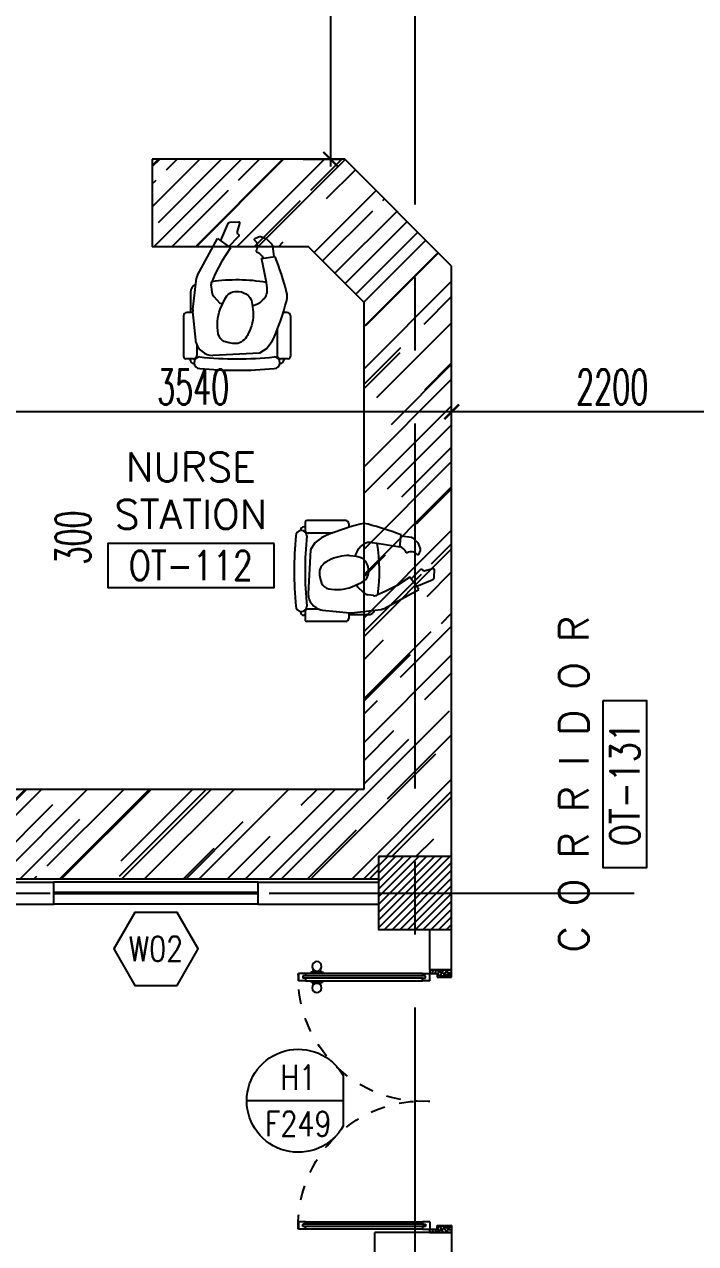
# Model space of a CAD drawing. Extents: x 275967.8 to 276060, y 57291.9 to 57371.4.
# Drawn here: x 275982.86 to 275987.46, y 57340.78 to 57349.13 of the extents above; entities that cross this region are included whole.
import ezdxf
from ezdxf.enums import TextEntityAlignment as Align

# ---------------------------------------------------------------- set-up
doc = ezdxf.new("R2010")
doc.units = 0
doc.header["$MEASUREMENT"] = 0
doc.header["$PDMODE"] = 34
doc.linetypes.add('CENTERX2', pattern=[4, 2.5, -0.5, 0.5, -0.5])
doc.linetypes.add('HIDDEN', pattern=[0.375, 0.25, -0.125])
doc.layers.get('0').update_dxf_attribs({"linetype": 'CONTINUOUS'})
doc.layers.get('DEFPOINTS').update_dxf_attribs({"linetype": 'CONTINUOUS'})
for name, color, linetype in [('AXES', 11, 'CENTERX2'), ('COL', 5, 'CONTINUOUS'), ('COUNTER', 7, 'CONTINUOUS'), ('DIM', 4, 'CONTINUOUS'), ('DOOR', 7, 'CONTINUOUS'), ('DOOR-CR', 2, 'CONTINUOUS'), ('DOOR-NO', 3, 'CONTINUOUS'), ('HAT', 8, 'CONTINUOUS'), ('NON-MEDICAL', 3, 'CONTINUOUS'), ('RM-BOX', 4, 'CONTINUOUS'), ('RM-NAME', 2, 'CONTINUOUS'), ('RM-NO', 2, 'CONTINUOUS'), ('WALL', 2, 'CONTINUOUS'), ('WIN', 3, 'CONTINUOUS'), ('WIN-BOX', 4, 'CONTINUOUS'), ('WIN-NO', 5, 'CONTINUOUS')]:
    doc.layers.add(name, color=color, linetype=linetype)
doc.styles.add('ROMANS', font='ROMANS.shx', dxfattribs={"width": 0.6})
doc.dimstyles.new('STANDARD in', dxfattribs={"dimtxt": 0.24, "dimasz": 0.1, "dimexe": 0.07, "dimexo": 0.05, "dimgap": 0.05, "dimtad": 1, "dimdec": 0, "dimlfac": 1000, "dimzin": 0, "dimdsep": 46, "dimtxsty": 'ROMANS', "dimblk": 'ARCHTICK', "dimcen": 0.05, "dimdle": 0.05, "dimclrd": 4, "dimclre": 4, "dimclrt": 2, "dimadec": 0, "dimazin": 0, "dimtfac": 1, "dimtdec": 0, "dimtmove": 2, "dimatfit": 3, "dimfxl": 0, "dimtolj": 1, "dimtzin": 0, "dimarcsym": 0})

# ---------------------------------------------------------------- blocks, each defined once
blk = doc.blocks.new('*X62')
at = {"color": 0}
for p, q in [((31339.2, 162702), (31827, 163189.7)), ((31339.2, 162755), (31773.9, 163189.7)), ((31339.2, 162808.1), (31720.9, 163189.7)), ((31339.2, 162861.1), (31667.9, 163189.7)), ((31339.2, 162914.1), (31614.8, 163189.7)), ((31339.2, 162967.1), (31561.8, 163189.7)), ((31339.2, 163020.2), (31508.8, 163189.7)), ((31339.2, 163073.2), (31455.7, 163189.7)), ((31339.2, 163126.2), (31402.7, 163189.7)), ((31339.2, 163179.3), (31349.7, 163189.7)), ((31380, 162689.7), (31839.2, 163149)), ((31433, 162689.7), (31839.2, 163095.9)), ((31486.1, 162689.7), (31839.2, 163042.9)), ((31539.1, 162689.7), (31839.2, 162989.9)), ((31592.1, 162689.7), (31839.2, 162936.8)), ((31645.2, 162689.7), (31839.2, 162883.8)), ((31698.2, 162689.7), (31839.2, 162830.8)), ((31751.2, 162689.7), (31839.2, 162777.7)), ((31804.3, 162689.7), (31839.2, 162724.7))]:
    blk.add_line(p, q, dxfattribs=at)
blk = doc.blocks.new('RM1')
at = {"layer": 'RM-BOX'}
blk.add_lwpolyline([(569.9, -200), (-569.9, -200), (-569.9, -500), (569.9, -500)], close=True, dxfattribs=at)
at = {"layer": 'RM-NAME', "style": 'ROMANS'}
for tag, p in [('ROOMNAME1', (0, 323.8)), ('ROOMNAME2', (0, 0))]:
    blk.add_attdef(tag, text='', height=200, dxfattribs=at).set_placement(p, align=Align.MIDDLE)
at = {"layer": 'RM-NO', "style": 'ROMANS', "width": 0.8}
blk.add_attdef('ROOMNO', text='', height=200, dxfattribs=at).set_placement((0, -350), align=Align.MIDDLE)
blk = doc.blocks.new('COL50')
at = {"layer": 'COL'}
blk.add_lwpolyline([(-250, 250), (-250, -250), (250, -250), (250, 250)], close=True, dxfattribs=at)
blk = doc.blocks.new('WW1')
at = {"layer": 'WIN-BOX'}
blk.add_lwpolyline([(144.3, -250), (288.7, 0), (144.3, 250), (-144.3, 250), (-288.7, 0), (-144.3, -250)], close=True, dxfattribs=at)
at = {"layer": 'WIN-NO', "style": 'ROMANS', "width": 0.8}
blk.add_attdef('W00', text='', height=170, dxfattribs=at).set_placement((0, 0), align=Align.MIDDLE)
blk = doc.blocks.new('A$C272A55A0')
at = {"layer": 'DOOR', "color": 0, "linetype": 'ByBlock'}
for p, q in [((0, 900.4), (0, 1050.4)), ((50, 1050.4), (0, 1050.4)), ((50, 950.4), (50, 1050.4)), ((1750, 950.4), (1750, 1050.4)), ((1750, 1050.4), (1800, 1050.4)), ((1800, 1050.4), (1800, 900.4)), ((25, 950.4), (50, 950.4)), ((25, 900.4), (25, 950.4)), ((1775, 950.4), (1750, 950.4)), ((1775, 900.4), (1775, 950.4)), ((0, 900.4), (25, 900.4)), ((75, 900.4), (25, 900.4)), ((25, 850.4), (25, 900.4)), ((42, 850.4), (25, 850.4)), ((58, 870.4), (42, 870.4)), ((42, 870.4), (42, 850.4)), ((58, 850.4), (58, 870.4)), ((75, 850.4), (58, 850.4)), ((75, 900.4), (75, 850.4)), ((1725, 900.4), (1775, 900.4)), ((1725, 900.4), (1725, 850.4)), ((1725, 850.4), (1742, 850.4)), ((1742, 870.4), (1758, 870.4)), ((1742, 850.4), (1742, 870.4)), ((1758, 870.4), (1758, 850.4)), ((1758, 850.4), (1775, 850.4)), ((1800, 900.4), (1775, 900.4)), ((1775, 850.4), (1775, 900.4)), ((1725, 172.7), (1717.8, 172.7)), ((1717.8, 172.7), (1717.8, 82.7)), ((1775, 172.7), (1782.2, 172.7)), ((1782.2, 172.7), (1782.2, 82.7)), ((1717.8, 160.1), (1708.8, 160.1)), ((1708.8, 95.3), (1708.8, 160.1)), ((1717.8, 95.3), (1708.8, 95.3)), ((1717.8, 95.3), (1717.8, 160.1)), ((1782.2, 160.1), (1791.2, 160.1)), ((1782.2, 95.3), (1782.2, 160.1)), ((1782.2, 95.3), (1791.2, 95.3)), ((1791.2, 95.3), (1791.2, 160.1)), ((25, 50.4), (42, 50.4)), ((25, 50.4), (25, 0.4)), ((25, 0.4), (75, 0.4)), ((75, 0.4), (25, 0.4)), ((42, 50.4), (42, 30.4)), ((42, 30.4), (58, 30.4)), ((58, 50.4), (75, 50.4)), ((58, 50.4), (58, 30.4)), ((75, 50.4), (75, 0.4)), ((1725, 82.7), (1717.8, 82.7)), ((1742, 50.4), (1725, 50.4)), ((1725, 50.4), (1725, 0.4)), ((1775, 0.4), (1725, 0.4)), ((1725, 0.4), (1775, 0.4)), ((1742, 50.4), (1742, 30.4)), ((1758, 30.4), (1742, 30.4)), ((1775, 50.4), (1758, 50.4)), ((1758, 50.4), (1758, 30.4)), ((1775, 82.7), (1782.2, 82.7)), ((1775, 50.4), (1775, 0.4))]:
    blk.add_line(p, q, dxfattribs=at)
at = {"layer": 'DOOR', "color": 9, "linetype": 'ByBlock'}
for p, q in [((50, 1050.4), (0, 1010.2)), ((50, 1050.4), (0, 936.6)), ((50, 1050.4), (36.6, 950.4)), ((1750, 1050.4), (1800, 1010.2)), ((1750, 1050.4), (1800, 936.6)), ((1750, 1050.4), (1763.4, 950.4))]:
    blk.add_line(p, q, dxfattribs=at)
at = {"layer": 'DOOR', "linetype": 'ByBlock'}
for p, q in [((25, 850.4), (25, 50.4)), ((42, 850.4), (42, 50.4)), ((58, 850.4), (58, 50.4)), ((75, 50.4), (75, 850.4)), ((1725, 50.4), (1725, 850.4)), ((1742, 850.4), (1742, 50.4)), ((1758, 850.4), (1758, 50.4)), ((1775, 850.4), (1775, 50.4))]:
    blk.add_line(p, q, dxfattribs=at)
at = {"layer": 'DOOR', "color": 0, "linetype": 'ByBlock'}
for centre in [(1676.5, 127.7), (1823.5, 127.7)]:
    blk.add_circle(centre, 32.4, dxfattribs=at)
at = {"layer": 'DOOR', "color": 9, "linetype": 'ByBlock'}
for centre, radius, start, end in [((50, 1050.4), 54.4, 203.20738, 270), ((50, 1050.4), 34.4, 180, 270), ((50, 1050.4), 14.4, 180, 270), ((1750, 1050.4), 14.4, 270, 0), ((1750, 1050.4), 34.4, 270, 0), ((1750, 1050.4), 54.4, 270, 336.79262), ((50, 1050.4), 74.4, 227.77643, 270), ((50, 1050.4), 94.4, 238.01819, 270), ((50, 1050.4), 114.4, 244.08384, 257.37743), ((50, 1050.4), 134.4, 248.15985, 259.28002), ((1750, 1050.4), 74.4, 270, 312.22357), ((1750, 1050.4), 94.4, 270, 301.98181), ((1750, 1050.4), 114.4, 282.62257, 295.91616), ((1750, 1050.4), 134.4, 280.71998, 291.84015), ((50, 1050.4), 154.4, 251.10529, 256.28577), ((1750, 1050.4), 154.4, 283.71423, 288.89471)]:
    blk.add_arc(centre, radius, start, end, dxfattribs=at)
at = {"layer": 'DOOR', "linetype": 'HIDDEN', "ltscale": 0.5}
for centre, start, end in [((50, 851.4), 268.31738, 3.29648), ((1750, 851.4), 176.70352, 271.68262)]:
    blk.add_arc(centre, 851.4, start, end, dxfattribs=at)
at = {"layer": 'WALL', "linetype": 'ByBlock'}
blk.add_line((1800, 900.4), (1800, 1050.4), dxfattribs=at)
blk = doc.blocks.new('DD1')
at = {"layer": 'DOOR-CR'}
blk.add_line((-307.6, 0), (352.8, 0), dxfattribs=at)
blk.add_lwpolyline([(-307.6, -172.9, 3.820224), (-307.6, 172.9)], format="xyb", close=True, dxfattribs=at)
at = {"layer": 'DOOR-NO', "color": 255, "style": 'ROMANS', "width": 0.8}
for tag, p in [('G', (0, 183.5)), ('000', (0, -141.4))]:
    blk.add_attdef(tag, text='', height=204, dxfattribs=at).set_placement(p, align=Align.MIDDLE)
blk = doc.blocks.new('_ARCHTICK')
at = {"color": 0, "linetype": 'ByBlock', "const_width": 0.15}
blk.add_lwpolyline([(-0.5, -0.5), (0.5, 0.5)], dxfattribs=at)
blk = doc.blocks.new('*D571')
at = {"layer": 'DEFPOINTS', "color": 0, "linetype": 'ByBlock', "ltscale": 0.3}
for p in [(275982.2455, 57346.4786), (275982.2455, 57346.3199), (275985.7855, 57346.1892)]:
    blk.add_point(p, dxfattribs=at)
at = {"layer": 'DIM', "color": 4, "linetype": 'ByBlock', "lineweight": -2, "ltscale": 0.3}
for p, q in [((275982.2455, 57346.3699), (275982.2455, 57346.5486)), ((275985.7855, 57346.2392), (275985.7855, 57346.5486)), ((275985.8355, 57346.4786), (275982.1955, 57346.4786))]:
    blk.add_line(p, q, dxfattribs=at)
at = {"layer": 'DIM', "color": 4, "linetype": 'ByBlock', "lineweight": -2, "ltscale": 0.3, "xscale": 0.1, "yscale": 0.1, "zscale": 0.1, "rotation": 180}
blk.add_blockref('_ARCHTICK', (275982.2455, 57346.4786), dxfattribs=at)
at = {"layer": 'DIM', "color": 4, "linetype": 'ByBlock', "lineweight": -2, "ltscale": 0.3, "xscale": 0.1, "yscale": 0.1, "zscale": 0.1}
blk.add_blockref('_ARCHTICK', (275985.7855, 57346.4786), dxfattribs=at)
at = {"layer": 'DIM', "color": 2, "linetype": 'ByBlock', "ltscale": 0.3, "insert": (275984.0155, 57346.6486), "char_height": 0.24, "attachment_point": 5, "style": 'ROMANS'}
blk.add_mtext('\\A1;3540', dxfattribs=at)
blk = doc.blocks.new('*D567')
at = {"layer": 'DEFPOINTS', "color": 0, "linetype": 'ByBlock', "ltscale": 0.3}
for p in [(275982.3662, 57345.7679), (275982.3594, 57345.4679), (275982.6875, 57345.4679)]:
    blk.add_point(p, dxfattribs=at)
at = {"layer": 'DIM', "color": 4, "linetype": 'ByBlock', "lineweight": -2, "ltscale": 0.3}
for p, q in [((275982.4162, 57345.7679), (275982.7575, 57345.7679)), ((275982.6875, 57345.8179), (275982.6875, 57345.4179)), ((275982.4094, 57345.4679), (275982.7575, 57345.4679))]:
    blk.add_line(p, q, dxfattribs=at)
at = {"layer": 'DIM', "color": 4, "linetype": 'ByBlock', "lineweight": -2, "ltscale": 0.3, "xscale": 0.1, "yscale": 0.1, "zscale": 0.1}
for p, rotation in [((275982.6875, 57345.7679), 90), ((275982.6875, 57345.4679), 270)]:
    blk.add_blockref('_ARCHTICK', p, dxfattribs=dict(at, rotation=rotation))
at = {"layer": 'DIM', "color": 2, "linetype": 'ByBlock', "ltscale": 0.3, "insert": (275983.1925, 57345.6179), "char_height": 0.24, "attachment_point": 5, "rotation": 90, "style": 'ROMANS'}
blk.add_mtext('\\A1;300', dxfattribs=at)
blk = doc.blocks.new('*D797')
at = {"layer": 'DEFPOINTS', "color": 0, "linetype": 'ByBlock', "ltscale": 0.3}
for p in [(275985.7855, 57346.4786), (275985.7855, 57346.2942), (275987.9855, 57346.2129)]:
    blk.add_point(p, dxfattribs=at)
at = {"layer": 'DIM', "color": 4, "linetype": 'ByBlock', "lineweight": -2, "ltscale": 0.3}
for p, q in [((275985.7855, 57346.3442), (275985.7855, 57346.5486)), ((275987.9855, 57346.2629), (275987.9855, 57346.5486)), ((275988.0355, 57346.4786), (275985.7355, 57346.4786))]:
    blk.add_line(p, q, dxfattribs=at)
at = {"layer": 'DIM', "color": 4, "linetype": 'ByBlock', "lineweight": -2, "ltscale": 0.3, "xscale": 0.1, "yscale": 0.1, "zscale": 0.1, "rotation": 180}
blk.add_blockref('_ARCHTICK', (275985.7855, 57346.4786), dxfattribs=at)
at = {"layer": 'DIM', "color": 4, "linetype": 'ByBlock', "lineweight": -2, "ltscale": 0.3, "xscale": 0.1, "yscale": 0.1, "zscale": 0.1}
blk.add_blockref('_ARCHTICK', (275987.9855, 57346.4786), dxfattribs=at)
at = {"layer": 'DIM', "color": 2, "linetype": 'ByBlock', "ltscale": 0.3, "insert": (275986.8855, 57346.6486), "char_height": 0.24, "attachment_point": 5, "style": 'ROMANS'}
blk.add_mtext('\\A1;2200', dxfattribs=at)
blk = doc.blocks.new('*D800')
at = {"layer": 'DEFPOINTS', "color": 0, "linetype": 'ByBlock', "ltscale": 0.3}
for p in [(275985.0077, 57351.2829), (275984.7182, 57348.2079), (275984.9559, 57348.2079)]:
    blk.add_point(p, dxfattribs=at)
at = {"layer": 'DIM', "color": 4, "linetype": 'ByBlock', "lineweight": -2, "ltscale": 0.3}
for p, q in [((275984.9577, 57351.2829), (275984.8859, 57351.2829)), ((275984.9559, 57351.3329), (275984.9559, 57348.1579)), ((275984.7682, 57348.2079), (275985.0259, 57348.2079))]:
    blk.add_line(p, q, dxfattribs=at)
at = {"layer": 'DIM', "color": 4, "linetype": 'ByBlock', "lineweight": -2, "ltscale": 0.3, "xscale": 0.1, "yscale": 0.1, "zscale": 0.1}
for p, rotation in [((275984.9559, 57351.2829), 90), ((275984.9559, 57348.2079), 270)]:
    blk.add_blockref('_ARCHTICK', p, dxfattribs=dict(at, rotation=rotation))
at = {"layer": 'DIM', "color": 2, "linetype": 'ByBlock', "ltscale": 0.3, "insert": (275984.7859, 57349.7454), "char_height": 0.24, "attachment_point": 5, "rotation": 90, "style": 'ROMANS'}
blk.add_mtext('\\A1;3075', dxfattribs=at)

msp = doc.modelspace()

# ---------------------------------------------------------------- hatches: boundary and pattern name
at = {"layer": 'COUNTER'}
h = msp.add_hatch(dxfattribs=at)
h.set_pattern_fill('AR-RROOF', color=11, scale=0.3, angle=45, style=0)
h.paths.add_polyline_path([(275984.8055, 57347.6079), (275985.1855, 57347.2279), (275985.1855, 57346.7829), (275985.5355, 57346.7829), (275985.5355, 57347.7265), (275985.054, 57348.2079), (275983.7355, 57348.2079), (275983.7355, 57347.6079)])
h.paths.add_polyline_path([(275985.5355, 57346.7829), (275985.1855, 57346.7829), (275985.1855, 57343.8955), (275982.2555, 57343.8955), (275982.2555, 57343.2805), (275985.2855, 57343.2805), (275985.2855, 57343.4329), (275985.5355, 57343.4329)])
h.paths.add_polyline_path([(275985.7855, 57346.7829), (275985.5355, 57346.7829), (275985.5355, 57343.4329), (275985.7855, 57343.4329)])
h.paths.add_polyline_path([(275985.5355, 57347.7265), (275985.5355, 57346.7829), (275985.7855, 57346.7829), (275985.7855, 57347.4765)])

# ---------------------------------------------------------------- linework, layer by layer
at = {"layer": 'AXES'}
for p, q in [((275985.5355, 57291.8986), (275985.5355, 57370.7113)), ((275968.5355, 57343.1829), (276036.5755, 57343.1829))]:
    msp.add_line(p, q, dxfattribs=at)
at = {"layer": 'COUNTER'}
for p, q in [((275985.054, 57348.2079), (275983.7355, 57348.2079)), ((275983.7355, 57348.2079), (275983.7355, 57347.6079)), ((275985.7855, 57347.4765), (275985.054, 57348.2079)), ((275984.8055, 57347.6079), (275983.7355, 57347.6079)), ((275985.1855, 57347.2279), (275984.8055, 57347.6079)), ((275985.7855, 57343.4329), (275985.7855, 57347.4765)), ((275985.1855, 57343.8955), (275985.1855, 57347.2279)), ((275982.2555, 57343.8955), (275985.1855, 57343.8955)), ((275982.2555, 57343.2805), (275985.2855, 57343.2805))]:
    msp.add_line(p, q, dxfattribs=at)
at = {"layer": 'NON-MEDICAL'}
for p, q in [((275984.044, 57347.4141), (275984.1826, 57347.6658)), ((275984.1826, 57347.6658), (275984.2719, 57347.6007)), ((275984.2719, 57347.6007), (275984.2117, 57347.5107)), ((275984.4829, 57347.5283), (275984.5776, 57347.541)), ((275984.4902, 57347.5005), (275984.4829, 57347.5283)), ((275984.2117, 57347.5107), (275984.167, 57347.423)), ((275984.5177, 57347.3643), (275984.4902, 57347.5005)), ((275984.0127, 57347.1784), (275984.0374, 57347.3934)), ((275984.167, 57347.423), (275984.142, 57347.368)), ((275984.5217, 57347.3286), (275984.5177, 57347.3643)), ((275983.9971, 57347.297), (275983.9971, 57347.1589)), ((275984.1375, 57347.3371), (275984.1428, 57347.2977)), ((275984.1572, 57347.2672), (275984.1975, 57347.2234)), ((275984.5221, 57347.326), (275984.5217, 57347.3286)), ((275984.1975, 57347.2234), (275984.2163, 57347.2172)), ((275984.4217, 57347.2033), (275984.4555, 57347.2185)), ((275984.4555, 57347.2185), (275984.4774, 57347.2298)), ((275984.4774, 57347.2298), (275984.4953, 57347.2468)), ((275983.95, 57347.1364), (275983.95, 57346.8568)), ((275984.0133, 57347.1589), (275983.9725, 57347.1589)), ((275984.0329, 57346.9685), (275984.0126, 57347.1662)), ((275984.6587, 57347.1589), (275984.6323, 57347.1589)), ((275984.6812, 57347.1364), (275984.6812, 57346.8568)), ((275984.5912, 57347.0413), (275984.5912, 57346.8638)), ((275984.0345, 57346.9558), (275984.0329, 57346.9685)), ((275984.04, 57346.9397), (275984.04, 57346.8638)), ((275984.5574, 57346.9608), (275984.5192, 57346.9121)), ((275984.4689, 57346.8805), (275984.1491, 57346.8631)), ((275984.5192, 57346.9121), (275984.4689, 57346.8805)), ((275984.0176, 57346.8415), (275983.9653, 57346.8415)), ((275983.995, 57346.8415), (275983.995, 57346.8332)), ((275984.0219, 57346.8101), (275984.0181, 57346.8101)), ((275984.6131, 57346.8101), (275984.6093, 57346.8101)), ((275984.6659, 57346.8415), (275984.6136, 57346.8415)), ((275984.6362, 57346.8415), (275984.6362, 57346.8332)), ((275984.7813, 57345.6911), (275984.7736, 57345.6911)), ((275984.7813, 57345.7191), (275984.7813, 57345.6698)), ((275985.0599, 57345.7336), (275984.7958, 57345.7336)), ((275985.0812, 57345.7124), (275985.0812, 57345.6874)), ((275984.7518, 57345.6693), (275984.7518, 57345.6657)), ((275984.9701, 57345.6486), (275984.8025, 57345.6486)), ((275984.8941, 57345.6167), (275984.8481, 57345.5806)), ((275985.4298, 57345.5549), (275985.4406, 57345.6358)), ((275984.8182, 57345.5331), (275984.8018, 57345.2311)), ((275984.8481, 57345.5806), (275984.8182, 57345.5331)), ((275985.1231, 57345.4886), (275985.1374, 57345.5205)), ((275985.1374, 57345.5205), (275985.1481, 57345.5412)), ((275985.1481, 57345.5412), (275985.1642, 57345.558)), ((275985.2389, 57345.5834), (275985.2414, 57345.583)), ((275985.2414, 57345.583), (275985.2751, 57345.5792)), ((275985.2751, 57345.5792), (275985.4298, 57345.5549)), ((275985.4984, 57345.347), (275985.4134, 57345.2902)), ((275985.5598, 57345.2627), (275985.4984, 57345.347)), ((275985.142, 57345.2768), (275985.1362, 57345.2945)), ((275985.1834, 57345.2387), (275985.142, 57345.2768)), ((275985.3222, 57345.1318), (275985.5598, 57345.2627)), ((275985.4134, 57345.2902), (275985.3306, 57345.248)), ((275985.2495, 57345.2201), (275985.2122, 57345.2251)), ((275985.3306, 57345.248), (275985.2786, 57345.2243)), ((275984.7518, 57345.1109), (275984.7518, 57345.1073)), ((275984.7813, 57345.1069), (275984.7813, 57345.0575)), ((275984.8741, 57345.128), (275984.8025, 57345.128)), ((275984.8894, 57345.1229), (275984.9013, 57345.1213)), ((275984.9013, 57345.1213), (275985.0881, 57345.1021)), ((275985.0812, 57345.1029), (275985.0812, 57345.0643)), ((275985.0996, 57345.1022), (275985.3026, 57345.1256)), ((275984.7813, 57345.0855), (275984.7736, 57345.0855)), ((275985.0599, 57345.043), (275984.7958, 57345.043)), ((275985.2115, 57345.0875), (275985.0812, 57345.0875))]:
    msp.add_line(p, q, dxfattribs=at)
for points in [[(275984.2589, 57347.6106), (275984.3281, 57347.6812, 0.445833), (275984.3275, 57347.6908), (275984.3256, 57347.6923, -0.30427), (275984.319, 57347.7129), (275984.335, 57347.7684, 0.509983), (275984.3285, 57347.7767), (275984.2668, 57347.7745, 0.292523), (275984.2496, 57347.7626), (275984.2029, 57347.6513)], [(275984.5699, 57347.5387), (275984.5608, 57347.6141, 0.166504), (275984.5561, 57347.6239), (275984.5223, 57347.658, 0.116666), (275984.5157, 57347.6621), (275984.4756, 57347.6756, 0.181583), (275984.4638, 57347.6752), (275984.4365, 57347.6639, 0.566275), (275984.4351, 57347.6544, -0.372711), (275984.4473, 57347.583, 0.458371), (275984.4499, 57347.5749, -0.210622), (275984.4941, 57347.5284)], [(275984.4273, 57347.1631, -0.128062), (275984.3923, 57347.0138, -0.215717), (275984.3207, 57346.9456), (275984.2858, 57346.9465), (275984.2615, 57346.9505), (275984.2282, 57346.9611, -0.242433), (275984.1868, 57347.0131, -0.136513), (275984.2, 57347.1812), (275984.2327, 57347.251, -0.297129), (275984.3125, 57347.3031, -0.138986), (275984.376, 57347.2865, -0.105167), (275984.4033, 57347.2623), (275984.4147, 57347.2404), (275984.4203, 57347.2144), (275984.4268, 57347.1632)], [(275985.4398, 57345.6285), (275985.511, 57345.6199, -0.166504), (275985.5203, 57345.6154), (275985.5525, 57345.5836, -0.116666), (275985.5564, 57345.5773), (275985.5692, 57345.5395, -0.181583), (275985.5688, 57345.5283), (275985.5581, 57345.5025, -0.566275), (275985.5491, 57345.5011, 0.372711), (275985.4816, 57345.5127, -0.458371), (275985.474, 57345.5152, 0.210622), (275985.4301, 57345.5569)], [(275985.0851, 57345.4938, 0.128062), (275984.9441, 57345.4607, 0.215717), (275984.8797, 57345.3932), (275984.8805, 57345.3602), (275984.8844, 57345.3372), (275984.8943, 57345.3058, 0.242433), (275984.9435, 57345.2667, 0.136513), (275985.1022, 57345.2791), (275985.1681, 57345.3101, 0.297129), (275985.2173, 57345.3854, 0.138986), (275985.2017, 57345.4454, 0.105167), (275985.1788, 57345.4712), (275985.1581, 57345.4819), (275985.1335, 57345.4872), (275985.0852, 57345.4933)], [(275985.5078, 57345.3347), (275985.5744, 57345.4002, -0.445833), (275985.5835, 57345.3996), (275985.5849, 57345.3978, 0.30427), (275985.6044, 57345.3915), (275985.6568, 57345.4066, -0.509983), (275985.6646, 57345.4005), (275985.6625, 57345.3422, -0.292523), (275985.6513, 57345.3259), (275985.5462, 57345.2819)]]:
    msp.add_lwpolyline(points, format="xyb", dxfattribs=at)
for centre, radius, start, end in [((275982.2628, 57346.6601), 2.4762, 14.943, 20.80249), ((275984.0933, 57347.387), 0.0562, 151.15891, 173.43344), ((275984.1932, 57347.3447), 0.0563, 155.5623, 187.75503), ((275984.3156, 57346.1783), 1.2032, 80.33141, 98.27601), ((275984.0525, 57347.297), 0.0554, 111.40875, 180), ((275984.1986, 57347.3053), 0.0563, 187.75503, 222.61873), ((275984.4332, 57347.312), 0.09, 313.62382, 8.92866), ((275984.5466, 57347.2696), 0.1125, 345.70768, 14.943), ((275982.9911, 57347.6659), 1.7177, 335.76561, 345.70768), ((275983.9725, 57347.1364), 0.0225, 90, 180), ((275984.0686, 57347.172), 0.0563, 173.43344, 185.86997), ((275984.6587, 57347.1364), 0.0225, 0, 90), ((275984.1549, 57346.9874), 0.1245, 194.70655, 267.32506), ((275983.9653, 57346.8568), 0.0154, 180, 270), ((275984.0176, 57346.8638), 0.0224, 270, 0), ((275984.0612, 57346.8146), 0.0396, 90, 270), ((275984.3156, 57349.3924), 2.5509, 264.2765, 275.7235), ((275984.57, 57346.8146), 0.0396, 270, 90), ((275984.6136, 57346.8638), 0.0224, 180, 270), ((275984.6659, 57346.8568), 0.0154, 270, 0), ((275984.0181, 57346.8332), 0.0231, 180, 270), ((275984.3156, 57349.3921), 2.6294, 264.44787, 275.55213), ((275984.6131, 57346.8332), 0.0231, 270, 0), ((275984.7736, 57345.6693), 0.0218, 90, 180), ((275984.7958, 57345.7191), 0.0145, 90, 180), ((275985.5599, 57344.1374), 1.6223, 104.29232, 114.23439), ((275985.0599, 57345.7124), 0.0213, 0, 90), ((275985.1857, 57345.6065), 0.1063, 75.057, 104.29232), ((275984.61, 57343.4496), 2.3386, 69.19751, 75.057), ((275987.1903, 57345.3883), 2.4833, 174.44787, 185.55213), ((275984.756, 57345.6286), 0.0374, 0, 180), ((275984.8025, 57345.6698), 0.0211, 180, 270), ((275987.1905, 57345.3883), 2.4092, 174.2765, 185.7235), ((275985.2257, 57345.4994), 0.085, 81.07134, 136.37618), ((275984.155, 57345.3883), 1.1363, 351.72399, 9.66859), ((275984.9192, 57345.2366), 0.1176, 182.67494, 255.29345), ((275985.2194, 57345.2778), 0.0531, 227.38127, 262.24497), ((275985.2566, 57345.2727), 0.0531, 262.24497, 294.4377), ((275984.756, 57345.1481), 0.0374, 180, 0), ((275984.7736, 57345.1073), 0.0218, 180, 270), ((275984.8025, 57345.1069), 0.0211, 90, 180), ((275985.0935, 57345.155), 0.0531, 264.13003, 276.56656), ((275985.2115, 57345.1398), 0.0523, 270, 338.59125), ((275985.2966, 57345.1784), 0.0531, 276.56656, 298.84109), ((275984.7958, 57345.0575), 0.0145, 180, 270), ((275985.0599, 57345.0643), 0.0213, 270, 0)]:
    msp.add_arc(centre, radius, start, end, dxfattribs=at)
at = {"layer": 'WALL'}
for p, q in [((275978.5855, 57343.2579), (275983.0605, 57343.2579)), ((275983.0605, 57343.1079), (275983.0605, 57343.2579)), ((275984.4605, 57343.1079), (275984.4605, 57343.2579)), ((275984.4605, 57343.2579), (275985.2855, 57343.2579)), ((275978.5855, 57343.1079), (275983.0605, 57343.1079)), ((275984.4605, 57343.1079), (275985.2855, 57343.1079)), ((275985.6355, 57342.6579), (275985.6355, 57342.9329)), ((275985.7855, 57342.6579), (275985.7855, 57342.9329)), ((275985.7855, 57340.8579), (275985.2605, 57340.8579)), ((275985.2605, 57340.7079), (275985.2605, 57340.8579)), ((275985.7855, 57340.8579), (275985.7855, 57336.2329))]:
    msp.add_line(p, q, dxfattribs=at)
at = {"layer": 'WALL', "linetype": 'ByBlock', "ltscale": 0.3}
msp.add_lwpolyline([(275985.2855, 57342.9329), (275985.7855, 57342.9329), (275985.7855, 57343.4329), (275985.2855, 57343.4329)], close=True, dxfattribs=at)
at = {"layer": 'WIN'}
for p, q in [((275984.4605, 57343.2579), (275983.0605, 57343.2579)), ((275984.4605, 57343.1879), (275983.0605, 57343.1879)), ((275984.4605, 57343.1779), (275983.0605, 57343.1779)), ((275984.4605, 57343.1079), (275983.0605, 57343.1079))]:
    msp.add_line(p, q, dxfattribs=at)

# ---------------------------------------------------------------- block references
at = {"layer": 'COL', "xscale": 0.001, "yscale": 0.001, "zscale": 0.001}
msp.add_blockref('COL50', (275985.5355, 57343.1829), dxfattribs=at)
at = {"layer": 'DOOR', "color": 0, "linetype": 'ByBlock', "xscale": -0.001, "yscale": 0.001, "zscale": 0.001, "rotation": 270}
msp.add_blockref('A$C272A55A0', (275984.7351, 57340.8579), dxfattribs=at)
at = {"layer": 'DOOR-NO'}
ref = msp.add_blockref('DD1', (275984.7351, 57341.7611), dxfattribs=dict(at, xscale=-0.001, yscale=0.001, zscale=0.001))
ref.add_attrib('G', 'H1', dxfattribs={"height": 0.17, "style": 'ROMANS', "width": 0.8}).set_placement((275984.7351, 57341.9211), align=Align.MIDDLE)
ref.add_attrib('000', 'F249', dxfattribs={"height": 0.17, "style": 'ROMANS', "width": 0.8}).set_placement((275984.7351, 57341.6031), align=Align.MIDDLE)
at = {"layer": 'HAT', "xscale": 0.001, "yscale": 0.001, "zscale": 0.001}
msp.add_blockref('*X62', (275953.9463, 57180.2432), dxfattribs=at)
at = {"layer": 'RM-NAME', "xscale": 0.001, "yscale": 0.001, "zscale": 0.001}
msp.add_blockref('RM1', (275983.9998, 57345.7766), dxfattribs=at).add_auto_attribs({'ROOMNO': 'OT-112', 'ROOMNAME2': 'STATION', 'ROOMNAME1': 'NURSE'})
at = {"layer": 'RM-NAME', "xscale": 0.001, "yscale": 0.001, "zscale": 0.001, "rotation": 90}
msp.add_blockref('RM1', (275986.6215, 57343.9292), dxfattribs=at).add_auto_attribs({'ROOMNO': 'OT-131', 'ROOMNAME2': 'C O R R I D O R'})
at = {"layer": 'WIN-NO', "xscale": 0.001, "yscale": 0.001, "zscale": 0.001}
msp.add_blockref('WW1', (275983.7605, 57342.8013), dxfattribs=at).add_auto_attribs({'W00': 'W02'})

# ---------------------------------------------------------------- dimensions: what is measured, and where the dimension line sits
at = {"layer": 'DIM', "linetype": 'ByBlock', "ltscale": 0.3}
for base, p1, p2, picture, middle in [((275984.9559, 57348.2079), (275985.0077, 57351.2829), (275984.7182, 57348.2079), '*D800', (275984.7859, 57349.7454)), ((275982.6875, 57345.4679), (275982.3662, 57345.7679), (275982.3594, 57345.4679), '*D567', (275983.1925, 57345.6179))]:
    dim = msp.add_linear_dim(base=base, p1=p1, p2=p2, angle=90, dimstyle='STANDARD in', dxfattribs=at)
    dim.commit()
    dim.dimension.update_dxf_attribs({"geometry": picture, "text_midpoint": middle})
for base, p1, p2, picture, middle in [((275982.2455, 57346.4786), (275985.7855, 57346.1892), (275982.2455, 57346.3199), '*D571', (275984.0155, 57346.6486)), ((275985.7855, 57346.4786), (275987.9855, 57346.2129), (275985.7855, 57346.2942), '*D797', (275986.8855, 57346.6486))]:
    dim = msp.add_linear_dim(base=base, p1=p1, p2=p2, dimstyle='STANDARD in', dxfattribs=at)
    dim.commit()
    dim.dimension.update_dxf_attribs({"geometry": picture, "text_midpoint": middle})

doc.saveas('drawing.dxf')
